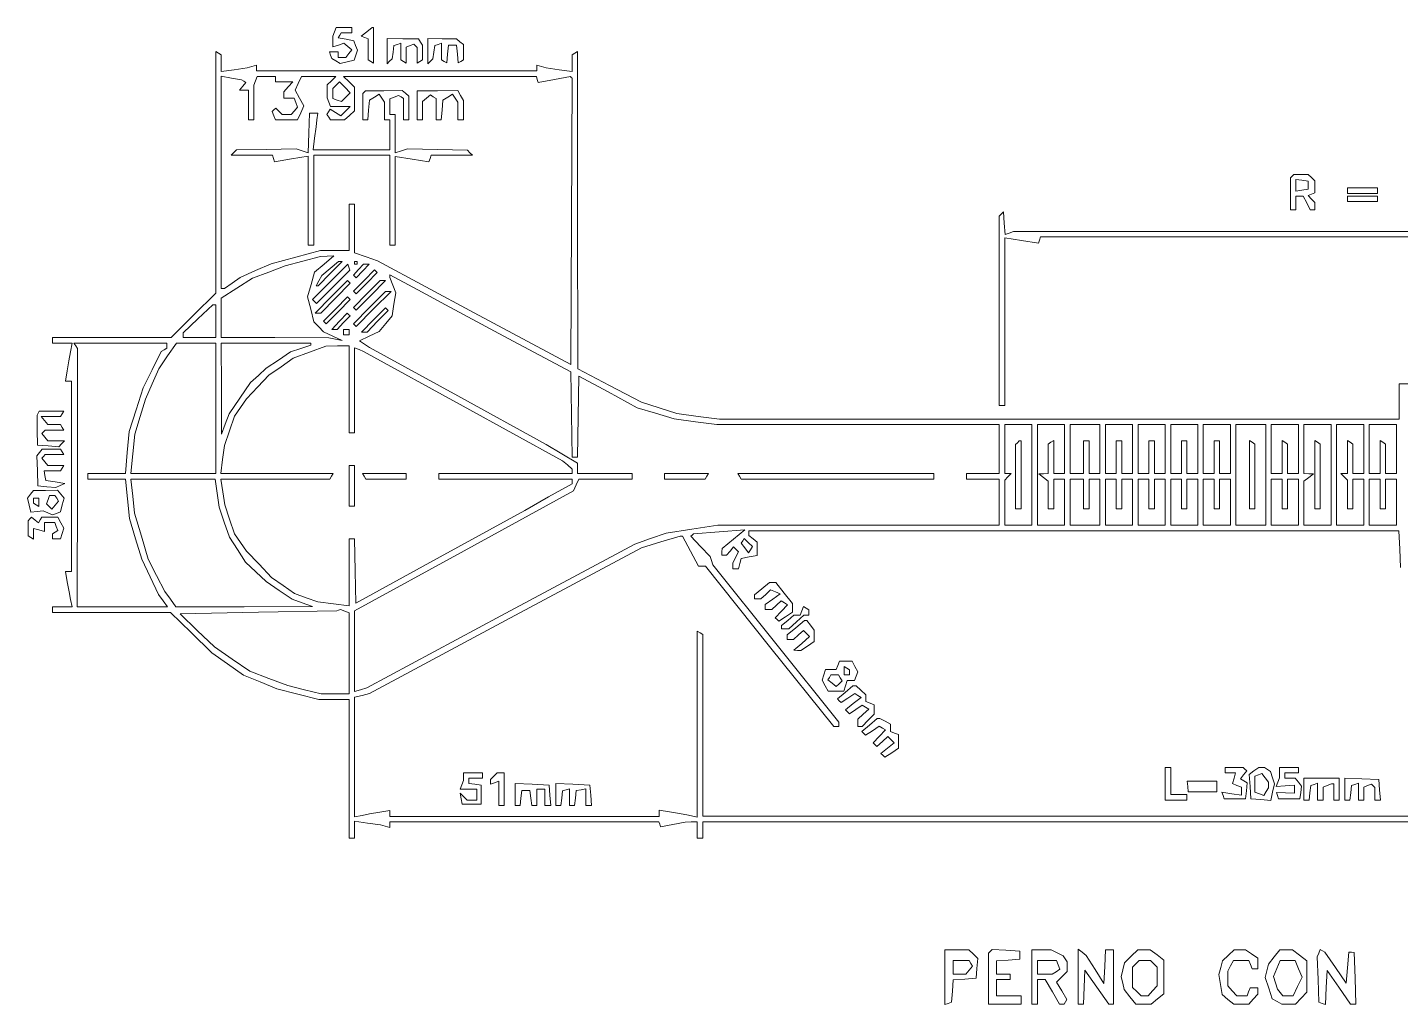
# Paper-space layout 'AN-15-DGE-071' of a CAD drawing. Header units: metres, sheet in millimetres. Extents: x 12 to 192, y 4 to 291.
# Drawn here: x 72.5 to 136.7, y 125.5 to 171.2 of the extents above; entities that cross this region are included whole.
import ezdxf

# ---------------------------------------------------------------- set-up
doc = ezdxf.new("R2010")
doc.units = ezdxf.units.M
doc.layers.add('DGE_CONTORNOS', color=7, linetype='Continuous', lineweight=0)
doc.layers.add('DGE_DATOS', color=7, linetype='Continuous', lineweight=0)

# ---------------------------------------------------------------- blocks, each defined once
blk = doc.blocks.new('LP_REF_DGE_MT_071')
at = {"layer": 'DGE_CONTORNOS'}
for points in [[(86.861, 171.021), (86.784, 170.82), (86.784, 170.567), (86.784, 170.314), (87.045, 170.397), (87.305, 170.48), (87.492, 170.325), (87.678, 170.171), (87.534, 169.997), (87.389, 169.823), (87.214, 169.823), (87.039, 169.823), (87.039, 169.95), (87.039, 170.077), (86.837, 170.077), (86.636, 170.077), (86.686, 169.927), (86.736, 169.777), (86.931, 169.654), (87.126, 169.53), (87.456, 169.613), (87.785, 169.696), (87.86, 169.932), (87.935, 170.168), (87.853, 170.384), (87.77, 170.599), (87.406, 170.672), (87.043, 170.744), (87.112, 170.856), (87.181, 170.968), (87.428, 170.968), (87.675, 170.968), (87.675, 171.095), (87.675, 171.222), (87.307, 171.222), (86.939, 171.222)], [(88.375, 171.013), (88.12, 170.811), (88.279, 170.752), (88.439, 170.692), (88.439, 170.201), (88.439, 169.71), (88.566, 169.632), (88.693, 169.553), (88.693, 170.388), (88.693, 171.222), (88.661, 171.218), (88.629, 171.214)], [(89.329, 170.11), (89.329, 169.517), (89.446, 169.638), (89.562, 169.759), (89.605, 170.067), (89.648, 170.375), (89.807, 170.428), (89.966, 170.48), (89.966, 170.095), (89.966, 169.71), (90.093, 169.632), (90.22, 169.553), (90.22, 169.929), (90.22, 170.304), (90.399, 170.373), (90.577, 170.441), (90.653, 170.365), (90.729, 170.289), (90.729, 169.921), (90.729, 169.553), (90.857, 169.632), (90.984, 169.71), (90.982, 170.053), (90.98, 170.395), (90.887, 170.541), (90.793, 170.687), (90.061, 170.695), (89.329, 170.704)], [(91.239, 170.113), (91.239, 169.517), (91.355, 169.638), (91.472, 169.759), (91.514, 170.067), (91.557, 170.375), (91.716, 170.428), (91.875, 170.48), (91.875, 170.095), (91.875, 169.71), (91.994, 169.637), (92.113, 169.563), (92.153, 169.979), (92.193, 170.395), (92.384, 170.395), (92.575, 170.395), (92.615, 169.979), (92.655, 169.563), (92.774, 169.637), (92.893, 169.71), (92.893, 170.069), (92.893, 170.428), (92.734, 170.556), (92.575, 170.684), (91.907, 170.696), (91.239, 170.709)], [(82.622, 168.713), (82.724, 168.654), (82.575, 168.475), (82.426, 168.295), (82.632, 168.295), (82.839, 168.295), (82.839, 167.595), (82.839, 166.895), (82.966, 166.895), (83.093, 166.895), (83.093, 167.712), (83.093, 168.529), (83.17, 168.73), (83.248, 168.932), (83.68, 168.932), (84.111, 168.932), (84.111, 168.804), (84.111, 168.677), (84.513, 168.677), (84.914, 168.677), (84.704, 168.444), (84.493, 168.212), (84.493, 168.063), (84.493, 167.913), (84.734, 167.913), (84.975, 167.913), (85.054, 167.706), (85.134, 167.499), (84.989, 167.325), (84.844, 167.15), (84.63, 167.15), (84.417, 167.15), (84.266, 167.3), (84.116, 167.451), (84.034, 167.37), (83.953, 167.288), (84.028, 167.092), (84.103, 166.895), (84.619, 166.895), (85.135, 166.895), (85.286, 167.227), (85.437, 167.558), (85.229, 167.921), (85.021, 168.284), (85.171, 168.607), (85.32, 168.93), (86.125, 168.931), (86.93, 168.932), (86.73, 168.732), (86.53, 168.532), (86.53, 168.233), (86.53, 167.934), (86.607, 167.733), (86.684, 167.532), (87.143, 167.532), (87.602, 167.532), (87.382, 167.311), (87.162, 167.091), (86.915, 167.245), (86.669, 167.399), (86.592, 167.275), (86.514, 167.15), (86.593, 167.023), (86.672, 166.895), (87.004, 166.895), (87.337, 166.895), (87.569, 167.106), (87.802, 167.317), (87.802, 167.87), (87.802, 168.423), (87.548, 168.677), (87.293, 168.932), (91.801, 168.932), (96.308, 168.932), (96.354, 168.793), (96.401, 168.654), (97.15, 168.792), (97.9, 168.931), (97.943, 168.888), (97.986, 168.845), (97.953, 162.146), (97.92, 155.447), (93.402, 157.877), (88.884, 160.306), (88.343, 160.495), (87.802, 160.683), (87.802, 161.816), (87.802, 162.95), (87.675, 162.95), (87.548, 162.95), (87.548, 161.868), (87.548, 160.786), (86.88, 160.786), (86.211, 160.786), (85.057, 160.477), (83.903, 160.167), (83.174, 159.845), (82.445, 159.522), (82.081, 159.263), (81.718, 159.005), (81.642, 159.005), (81.566, 159.005), (81.566, 163.974), (81.566, 168.943), (82.043, 168.857), (82.52, 168.771)], [(87.394, 167.96), (87.186, 167.751), (86.985, 167.828), (86.784, 167.905), (86.784, 168.139), (86.784, 168.372), (86.938, 168.526), (87.092, 168.68), (87.348, 168.424), (87.603, 168.169)], [(88.246, 168.188), (88.184, 168.126), (88.184, 167.51), (88.184, 166.895), (88.304, 166.895), (88.423, 166.895), (88.463, 167.36), (88.502, 167.824), (88.729, 167.964), (88.955, 168.104), (89.077, 167.913), (89.198, 167.723), (89.2, 167.309), (89.202, 166.895), (89.329, 166.895), (89.457, 166.895), (89.457, 166.195), (89.457, 165.495), (87.662, 165.495), (85.868, 165.495), (85.936, 166.036), (86.005, 166.577), (86.045, 166.895), (86.084, 167.213), (85.893, 167.213), (85.702, 167.213), (85.665, 166.284), (85.627, 165.355), (85.347, 165.45), (85.066, 165.545), (83.67, 165.518), (82.274, 165.491), (82.149, 165.366), (82.024, 165.241), (82.993, 165.241), (83.963, 165.241), (84.012, 165.092), (84.062, 164.943), (84.85, 165.07), (85.639, 165.197), (85.639, 163.119), (85.639, 161.041), (85.766, 161.041), (85.893, 161.041), (85.893, 163.141), (85.893, 165.241), (87.675, 165.241), (89.457, 165.241), (89.457, 163.141), (89.457, 161.041), (89.584, 161.041), (89.711, 161.041), (89.711, 163.116), (89.711, 165.19), (90.497, 165.06), (91.284, 164.93), (91.335, 165.086), (91.387, 165.241), (92.356, 165.241), (93.326, 165.241), (93.203, 165.363), (93.081, 165.486), (91.683, 165.519), (90.284, 165.552), (89.998, 165.451), (89.711, 165.351), (89.711, 166.25), (89.711, 167.15), (89.584, 167.15), (89.457, 167.15), (89.457, 167.518), (89.457, 167.886), (89.659, 167.964), (89.862, 168.042), (89.977, 167.97), (90.093, 167.898), (90.093, 167.397), (90.093, 166.895), (90.22, 166.895), (90.348, 166.895), (90.348, 167.452), (90.348, 168.01), (90.189, 168.141), (90.029, 168.273), (89.169, 168.261), (88.308, 168.25)], [(90.729, 167.575), (90.729, 166.895), (90.857, 166.895), (90.984, 166.895), (90.984, 167.325), (90.984, 167.755), (91.169, 167.909), (91.355, 168.063), (91.488, 167.981), (91.62, 167.898), (91.62, 167.397), (91.62, 166.895), (91.74, 166.895), (91.86, 166.895), (91.899, 167.36), (91.939, 167.824), (92.165, 167.964), (92.391, 168.104), (92.513, 167.913), (92.635, 167.723), (92.637, 167.309), (92.639, 166.895), (92.766, 166.895), (92.893, 166.895), (92.893, 167.349), (92.893, 167.803), (92.767, 168.038), (92.641, 168.273), (91.685, 168.264), (90.729, 168.255)], [(131.668, 164.265), (131.584, 164.18), (131.584, 163.438), (131.584, 162.695), (131.711, 162.695), (131.838, 162.695), (131.838, 163.014), (131.838, 163.332), (132.007, 163.332), (132.177, 163.332), (132.347, 163.014), (132.517, 162.695), (132.623, 162.695), (132.729, 162.695), (132.729, 162.861), (132.729, 163.026), (132.57, 163.195), (132.411, 163.364), (132.57, 163.422), (132.729, 163.48), (132.729, 163.762), (132.729, 164.044), (132.576, 164.197), (132.423, 164.35), (132.088, 164.35), (131.753, 164.35)], [(132.411, 163.841), (132.411, 163.65), (132.124, 163.609), (131.838, 163.569), (131.838, 163.841), (131.838, 164.113), (132.124, 164.072), (132.411, 164.032)], [(134.256, 163.586), (134.256, 163.459), (134.956, 163.459), (135.656, 163.459), (135.656, 163.586), (135.656, 163.714), (134.956, 163.714), (134.256, 163.714)], [(134.256, 163.204), (134.256, 163.077), (134.956, 163.077), (135.656, 163.077), (135.656, 163.204), (135.656, 163.332), (134.956, 163.332), (134.256, 163.332)], [(86.386, 160.156), (85.929, 159.78), (85.768, 159.204), (85.607, 158.628), (85.754, 158.043), (85.902, 157.457), (86.125, 157.218), (86.348, 156.979), (86.789, 156.776), (87.23, 156.573), (86.911, 156.641), (86.593, 156.71), (84.08, 156.712), (81.566, 156.714), (81.567, 157.636), (81.568, 158.559), (82.299, 159.028), (83.03, 159.497), (83.793, 159.781), (84.557, 160.066), (85.384, 160.287), (86.211, 160.509), (86.527, 160.52), (86.842, 160.532)], [(86.804, 159.091), (86.03, 158.316), (85.937, 158.409), (85.844, 158.502), (86.663, 159.329), (87.482, 160.156), (87.531, 160.011), (87.579, 159.866)], [(86.657, 159.705), (86.095, 159.132), (86.053, 159.132), (86.011, 159.132), (86.14, 159.373), (86.269, 159.613), (86.664, 159.945), (87.058, 160.277), (87.138, 160.277), (87.219, 160.277)], [(88.185, 159.832), (87.886, 159.515), (87.824, 159.577), (87.761, 159.639), (87.992, 159.895), (88.223, 160.15), (88.353, 160.15), (88.483, 160.15)], [(87.929, 160.214), (87.929, 160.15), (87.866, 160.15), (87.802, 160.15), (87.802, 160.214), (87.802, 160.277), (87.866, 160.277), (87.929, 160.277)], [(86.908, 158.556), (86.22, 157.859), (86.092, 157.859), (85.965, 157.859), (86.717, 158.619), (87.469, 159.38), (87.533, 159.316), (87.596, 159.253)], [(88.569, 158.69), (87.881, 157.993), (87.817, 158.056), (87.754, 158.12), (88.378, 158.753), (89.002, 159.386), (89.129, 159.386), (89.257, 159.386)], [(88.375, 159.259), (87.882, 158.755), (87.819, 158.818), (87.755, 158.882), (88.248, 159.386), (88.74, 159.891), (88.804, 159.827), (88.867, 159.764)], [(94.993, 156.678), (97.92, 155.105), (97.955, 153.109), (97.99, 151.114), (98.111, 151.114), (98.232, 151.114), (98.267, 153.012), (98.302, 154.911), (99.663, 154.172), (101.024, 153.434), (101.89, 153.173), (102.757, 152.913), (103.752, 152.777), (104.748, 152.641), (111.357, 152.641), (117.965, 152.641), (117.965, 151.496), (117.965, 150.35), (117.202, 150.35), (116.438, 150.35), (116.438, 150.223), (116.438, 150.096), (117.202, 150.096), (117.965, 150.096), (117.965, 149.014), (117.965, 147.932), (111.379, 147.931), (104.793, 147.931), (103.584, 147.747), (102.375, 147.562), (101.643, 147.309), (100.912, 147.055), (94.644, 143.693), (88.375, 140.33), (88.089, 140.241), (87.802, 140.152), (87.804, 142.037), (87.806, 143.923), (92.927, 146.731), (98.048, 149.54), (98.173, 149.818), (98.299, 150.096), (99.541, 150.096), (100.784, 150.096), (100.784, 150.223), (100.784, 150.35), (99.511, 150.35), (98.238, 150.35), (98.238, 150.596), (98.238, 150.841), (97.507, 151.28), (96.775, 151.719), (92.639, 153.983), (88.502, 156.247), (88.268, 156.405), (88.033, 156.563), (88.492, 156.781), (88.951, 156.999), (89.26, 157.366), (89.569, 157.733), (89.649, 158.273), (89.73, 158.814), (89.593, 159.172), (89.457, 159.53), (89.457, 159.588), (89.457, 159.646), (90.761, 158.948), (92.066, 158.25)], [(88.697, 158.054), (87.88, 157.23), (87.817, 157.293), (87.753, 157.357), (88.506, 158.117), (89.258, 158.877), (89.385, 158.877), (89.513, 158.877)], [(81.311, 157.477), (81.311, 156.714), (80.548, 156.714), (79.784, 156.714), (79.784, 156.823), (79.784, 156.931), (80.477, 157.586), (81.169, 158.241), (81.24, 158.241), (81.311, 158.241)], [(87.039, 157.923), (86.482, 157.355), (86.418, 157.419), (86.354, 157.483), (86.911, 158.05), (87.468, 158.617), (87.532, 158.554), (87.595, 158.49)], [(88.882, 157.475), (88.387, 156.968), (88.259, 156.968), (88.131, 156.968), (88.691, 157.538), (89.25, 158.108), (89.313, 158.045), (89.377, 157.982)], [(87.293, 157.413), (86.994, 157.096), (86.865, 157.096), (86.736, 157.096), (87.101, 157.476), (87.465, 157.857), (87.528, 157.794), (87.591, 157.731)], [(87.548, 156.968), (87.548, 156.841), (87.42, 156.841), (87.293, 156.841), (87.293, 156.968), (87.293, 157.096), (87.42, 157.096), (87.548, 157.096)], [(79.021, 156.339), (79.021, 156.22), (78.89, 156.139), (78.76, 156.058), (78.335, 155.209), (77.911, 154.359), (77.582, 153.341), (77.253, 152.323), (77.167, 151.337), (77.082, 150.35), (76.206, 150.35), (75.33, 150.35), (75.33, 150.223), (75.33, 150.096), (76.208, 150.096), (77.086, 150.096), (77.178, 149.174), (77.271, 148.252), (77.561, 147.296), (77.852, 146.341), (78.246, 145.514), (78.639, 144.687), (78.845, 144.4), (79.052, 144.114), (76.943, 144.114), (74.834, 144.114), (74.837, 150.155), (74.841, 156.196), (74.759, 156.328), (74.678, 156.459), (76.849, 156.459), (79.021, 156.459)], [(81.311, 153.405), (81.311, 150.35), (79.326, 150.35), (77.34, 150.35), (77.432, 151.273), (77.523, 152.196), (77.776, 153.017), (78.029, 153.839), (78.338, 154.545), (78.648, 155.25), (79.057, 155.854), (79.466, 156.459), (80.389, 156.459), (81.311, 156.459)], [(87.548, 154.296), (87.548, 152.259), (87.675, 152.259), (87.802, 152.259), (87.802, 154.246), (87.802, 156.232), (88.014, 156.151), (88.226, 156.069), (92.882, 153.512), (97.538, 150.954), (97.761, 150.76), (97.984, 150.565), (97.984, 150.458), (97.984, 150.35), (94.866, 150.35), (91.748, 150.35), (91.748, 150.223), (91.748, 150.096), (94.866, 150.096), (97.984, 150.096), (97.984, 149.988), (97.984, 149.879), (96.874, 149.256), (95.764, 148.632), (91.815, 146.46), (87.866, 144.288), (87.83, 145.792), (87.794, 147.296), (87.671, 147.296), (87.548, 147.296), (87.548, 145.728), (87.548, 144.161), (86.816, 144.253), (86.084, 144.345), (85.542, 144.542), (84.999, 144.74), (84.46, 145.116), (83.92, 145.492), (83.336, 146.107), (82.751, 146.723), (82.471, 147.132), (82.192, 147.54), (81.961, 148.214), (81.73, 148.887), (81.64, 149.491), (81.55, 150.096), (84.096, 150.096), (86.642, 150.096), (86.72, 150.223), (86.799, 150.35), (84.171, 150.35), (81.542, 150.35), (81.633, 151.011), (81.724, 151.672), (81.958, 152.353), (82.192, 153.033), (82.471, 153.441), (82.751, 153.85), (83.272, 154.403), (83.793, 154.955), (84.364, 155.352), (84.936, 155.75), (85.701, 156.034), (86.466, 156.319), (87.007, 156.325), (87.548, 156.332)], [(85.766, 156.405), (85.766, 156.352), (85.289, 156.196), (84.811, 156.041), (84.239, 155.658), (83.666, 155.276), (83.303, 154.945), (82.939, 154.614), (82.435, 153.876), (81.93, 153.139), (81.757, 152.667), (81.584, 152.196), (81.575, 154.327), (81.566, 156.459), (83.666, 156.459), (85.766, 156.459)], [(73.001, 153.182), (72.948, 153.087), (72.962, 152.387), (72.975, 151.687), (73.469, 151.646), (73.963, 151.606), (74.099, 151.742), (74.235, 151.878), (73.843, 151.878), (73.452, 151.878), (73.31, 152.048), (73.168, 152.219), (73.252, 152.303), (73.336, 152.387), (73.767, 152.387), (74.199, 152.387), (74.121, 152.514), (74.042, 152.641), (73.747, 152.641), (73.452, 152.641), (73.293, 152.832), (73.135, 153.023), (73.588, 153.023), (74.042, 153.023), (74.121, 153.15), (74.199, 153.277), (73.627, 153.277), (73.054, 153.277)], [(119.493, 150.287), (119.493, 147.932), (118.856, 147.932), (118.22, 147.932), (118.22, 148.988), (118.22, 150.045), (118.373, 150.198), (118.525, 150.35), (118.373, 150.35), (118.22, 150.35), (118.22, 151.496), (118.22, 152.641), (118.856, 152.641), (119.493, 152.641)], [(121.02, 151.496), (121.02, 150.35), (120.765, 150.35), (120.511, 150.35), (120.511, 151.121), (120.511, 151.893), (120.384, 151.814), (120.256, 151.735), (120.256, 151.043), (120.256, 150.35), (120.034, 150.346), (119.811, 150.342), (120.034, 150.173), (120.256, 150.004), (120.256, 149.35), (120.256, 148.696), (120.384, 148.696), (120.511, 148.696), (120.511, 149.396), (120.511, 150.096), (120.765, 150.096), (121.02, 150.096), (121.02, 149.014), (121.02, 147.932), (120.384, 147.932), (119.747, 147.932), (119.747, 150.287), (119.747, 152.641), (120.384, 152.641), (121.02, 152.641)], [(122.675, 151.496), (122.675, 150.35), (122.42, 150.35), (122.165, 150.35), (122.165, 151.114), (122.165, 151.878), (122.038, 151.878), (121.911, 151.878), (121.911, 151.114), (121.911, 150.35), (121.593, 150.35), (121.275, 150.35), (121.275, 151.496), (121.275, 152.641), (121.975, 152.641), (122.675, 152.641)], [(124.202, 151.496), (124.202, 150.35), (123.947, 150.35), (123.693, 150.35), (123.693, 151.114), (123.693, 151.878), (123.565, 151.878), (123.438, 151.878), (123.438, 151.114), (123.438, 150.35), (123.184, 150.35), (122.929, 150.35), (122.929, 151.496), (122.929, 152.641), (123.565, 152.641), (124.202, 152.641)], [(125.729, 151.496), (125.729, 150.35), (125.474, 150.35), (125.22, 150.35), (125.22, 151.114), (125.22, 151.878), (125.093, 151.878), (124.965, 151.878), (124.965, 151.114), (124.965, 150.35), (124.711, 150.35), (124.456, 150.35), (124.456, 151.496), (124.456, 152.641), (125.093, 152.641), (125.729, 152.641)], [(127.256, 151.496), (127.256, 150.35), (127.002, 150.35), (126.747, 150.35), (126.747, 151.114), (126.747, 151.878), (126.62, 151.878), (126.493, 151.878), (126.493, 151.114), (126.493, 150.35), (126.238, 150.35), (125.984, 150.35), (125.984, 151.496), (125.984, 152.641), (126.62, 152.641), (127.256, 152.641)], [(128.784, 151.496), (128.784, 150.35), (128.529, 150.35), (128.274, 150.35), (128.274, 151.114), (128.274, 151.878), (128.147, 151.878), (128.02, 151.878), (128.02, 151.114), (128.02, 150.35), (127.765, 150.35), (127.511, 150.35), (127.511, 151.496), (127.511, 152.641), (128.147, 152.641), (128.784, 152.641)], [(130.438, 150.287), (130.438, 147.932), (129.738, 147.932), (129.038, 147.932), (129.038, 150.287), (129.038, 152.641), (129.738, 152.641), (130.438, 152.641)], [(131.965, 151.496), (131.965, 150.35), (131.711, 150.35), (131.456, 150.35), (131.456, 151.043), (131.456, 151.735), (131.329, 151.814), (131.202, 151.893), (131.202, 151.121), (131.202, 150.35), (130.947, 150.35), (130.693, 150.35), (130.693, 151.496), (130.693, 152.641), (131.329, 152.641), (131.965, 152.641)], [(133.493, 150.287), (133.493, 147.932), (132.856, 147.932), (132.22, 147.932), (132.22, 148.968), (132.22, 150.004), (132.443, 150.173), (132.665, 150.342), (132.443, 150.346), (132.22, 150.35), (132.22, 151.496), (132.22, 152.641), (132.856, 152.641), (133.493, 152.641)], [(135.02, 151.496), (135.02, 150.35), (134.765, 150.35), (134.511, 150.35), (134.511, 151.043), (134.511, 151.735), (134.383, 151.814), (134.256, 151.893), (134.256, 151.121), (134.256, 150.35), (134.103, 150.35), (133.951, 150.35), (134.103, 150.198), (134.256, 150.045), (134.256, 149.37), (134.256, 148.696), (134.383, 148.696), (134.511, 148.696), (134.511, 149.396), (134.511, 150.096), (134.765, 150.096), (135.02, 150.096), (135.02, 149.014), (135.02, 147.932), (134.383, 147.932), (133.747, 147.932), (133.747, 150.287), (133.747, 152.641), (134.383, 152.641), (135.02, 152.641)], [(136.547, 151.496), (136.547, 150.35), (136.293, 150.35), (136.038, 150.35), (136.038, 151.043), (136.038, 151.735), (135.911, 151.814), (135.783, 151.893), (135.783, 151.121), (135.783, 150.35), (135.529, 150.35), (135.274, 150.35), (135.274, 151.496), (135.274, 152.641), (135.911, 152.641), (136.547, 152.641)], [(118.814, 151.793), (118.729, 151.708), (118.729, 150.202), (118.729, 148.696), (118.856, 148.696), (118.984, 148.696), (118.984, 150.287), (118.984, 151.878), (118.941, 151.878), (118.899, 151.878)], [(129.674, 150.294), (129.674, 148.696), (129.802, 148.696), (129.929, 148.696), (129.929, 150.215), (129.929, 151.735), (129.802, 151.814), (129.674, 151.893)], [(132.729, 150.294), (132.729, 148.696), (132.856, 148.696), (132.983, 148.696), (132.983, 150.215), (132.983, 151.735), (132.856, 151.814), (132.729, 151.893)], [(73.072, 151.337), (72.947, 151.178), (72.969, 150.478), (72.99, 149.778), (73.408, 149.737), (73.827, 149.696), (74.037, 149.79), (74.248, 149.885), (73.804, 149.958), (73.36, 150.032), (73.317, 150.255), (73.275, 150.478), (73.658, 150.478), (74.042, 150.478), (74.121, 150.605), (74.199, 150.732), (73.825, 150.732), (73.452, 150.732), (73.31, 150.903), (73.168, 151.074), (73.252, 151.157), (73.336, 151.241), (73.767, 151.241), (74.199, 151.241), (74.121, 151.368), (74.042, 151.496), (73.62, 151.496), (73.197, 151.496)], [(87.548, 149.778), (87.548, 148.823), (87.675, 148.823), (87.802, 148.823), (87.802, 149.778), (87.802, 150.732), (87.675, 150.732), (87.548, 150.732)], [(88.248, 150.223), (88.326, 150.096), (89.273, 150.096), (90.22, 150.096), (90.22, 150.223), (90.22, 150.35), (89.195, 150.35), (88.169, 150.35)], [(102.311, 150.223), (102.311, 150.096), (103.258, 150.096), (104.205, 150.096), (104.284, 150.223), (104.362, 150.35), (103.337, 150.35), (102.311, 150.35)], [(105.811, 150.223), (105.89, 150.096), (110.4, 150.096), (114.911, 150.096), (114.911, 150.223), (114.911, 150.35), (110.322, 150.35), (105.732, 150.35)], [(81.378, 149.435), (81.469, 148.774), (81.709, 148.077), (81.949, 147.38), (82.323, 146.797), (82.698, 146.214), (83.182, 145.755), (83.666, 145.296), (84.272, 144.889), (84.878, 144.481), (85.354, 144.307), (85.83, 144.132), (82.64, 144.123), (79.45, 144.114), (79.186, 144.472), (78.921, 144.83), (78.539, 145.588), (78.156, 146.346), (77.834, 147.425), (77.512, 148.505), (77.426, 149.3), (77.341, 150.096), (79.314, 150.096), (81.288, 150.096)], [(121.911, 149.396), (121.911, 148.696), (122.038, 148.696), (122.165, 148.696), (122.165, 149.396), (122.165, 150.096), (122.42, 150.096), (122.675, 150.096), (122.675, 149.014), (122.675, 147.932), (121.975, 147.932), (121.275, 147.932), (121.275, 149.014), (121.275, 150.096), (121.593, 150.096), (121.911, 150.096)], [(123.438, 149.396), (123.438, 148.696), (123.565, 148.696), (123.693, 148.696), (123.693, 149.396), (123.693, 150.096), (123.947, 150.096), (124.202, 150.096), (124.202, 149.014), (124.202, 147.932), (123.565, 147.932), (122.929, 147.932), (122.929, 149.014), (122.929, 150.096), (123.184, 150.096), (123.438, 150.096)], [(124.965, 149.396), (124.965, 148.696), (125.093, 148.696), (125.22, 148.696), (125.22, 149.396), (125.22, 150.096), (125.474, 150.096), (125.729, 150.096), (125.729, 149.014), (125.729, 147.932), (125.093, 147.932), (124.456, 147.932), (124.456, 149.014), (124.456, 150.096), (124.711, 150.096), (124.965, 150.096)], [(126.493, 149.396), (126.493, 148.696), (126.62, 148.696), (126.747, 148.696), (126.747, 149.396), (126.747, 150.096), (127.002, 150.096), (127.256, 150.096), (127.256, 149.014), (127.256, 147.932), (126.62, 147.932), (125.984, 147.932), (125.984, 149.014), (125.984, 150.096), (126.238, 150.096), (126.493, 150.096)], [(128.02, 149.396), (128.02, 148.696), (128.147, 148.696), (128.274, 148.696), (128.274, 149.396), (128.274, 150.096), (128.529, 150.096), (128.784, 150.096), (128.784, 149.014), (128.784, 147.932), (128.147, 147.932), (127.511, 147.932), (127.511, 149.014), (127.511, 150.096), (127.765, 150.096), (128.02, 150.096)], [(131.202, 149.396), (131.202, 148.696), (131.329, 148.696), (131.456, 148.696), (131.456, 149.396), (131.456, 150.096), (131.711, 150.096), (131.965, 150.096), (131.965, 149.014), (131.965, 147.932), (131.329, 147.932), (130.693, 147.932), (130.693, 149.014), (130.693, 150.096), (130.947, 150.096), (131.202, 150.096)], [(135.783, 149.396), (135.783, 148.696), (135.911, 148.696), (136.038, 148.696), (136.038, 149.396), (136.038, 150.096), (136.293, 150.096), (136.547, 150.096), (136.547, 149.014), (136.547, 147.932), (135.911, 147.932), (135.274, 147.932), (135.274, 149.014), (135.274, 150.096), (135.529, 150.096), (135.783, 150.096)], [(72.645, 149.381), (72.501, 149.208), (72.584, 148.88), (72.666, 148.551), (72.948, 148.579), (73.23, 148.606), (73.452, 148.51), (73.675, 148.414), (73.862, 148.486), (74.049, 148.558), (74.131, 148.883), (74.213, 149.208), (74.06, 149.393), (73.907, 149.577), (73.348, 149.566), (72.789, 149.554)], [(73.039, 149.006), (73.039, 148.808), (72.911, 148.887), (72.784, 148.965), (72.784, 149.085), (72.784, 149.205), (72.911, 149.205), (73.039, 149.205)], [(73.869, 149.199), (73.952, 149.066), (73.793, 148.876), (73.635, 148.685), (73.511, 148.809), (73.387, 148.933), (73.463, 149.133), (73.54, 149.332), (73.664, 149.332), (73.787, 149.332)], [(72.613, 148.228), (72.53, 148.144), (72.53, 147.791), (72.53, 147.438), (72.657, 147.359), (72.784, 147.281), (72.784, 147.531), (72.784, 147.781), (73.039, 147.714), (73.293, 147.648), (73.293, 147.854), (73.293, 148.059), (73.534, 148.059), (73.775, 148.059), (73.847, 147.873), (73.919, 147.686), (73.797, 147.611), (73.675, 147.535), (73.675, 147.416), (73.675, 147.296), (73.857, 147.296), (74.04, 147.296), (74.119, 147.546), (74.198, 147.795), (74.06, 148.055), (73.921, 148.314), (73.551, 148.314), (73.181, 148.314), (73.099, 148.181), (73.016, 148.047), (72.857, 148.179), (72.697, 148.312)], [(106.323, 146.791), (106.232, 146.644), (106.065, 146.873), (105.897, 147.102), (105.965, 147.211), (106.032, 147.32), (106.223, 147.129), (106.414, 146.938)], [(106.861, 144.964), (106.511, 144.677), (106.511, 144.587), (106.511, 144.496), (106.66, 144.496), (106.809, 144.496), (107.037, 144.702), (107.265, 144.909), (107.493, 144.82), (107.72, 144.732), (107.37, 144.476), (107.02, 144.22), (107.02, 144.103), (107.02, 143.987), (107.169, 143.987), (107.318, 143.987), (107.543, 144.19), (107.768, 144.394), (107.913, 144.304), (108.057, 144.214), (107.772, 143.91), (107.486, 143.606), (107.567, 143.525), (107.649, 143.443), (107.971, 143.654), (108.293, 143.865), (108.293, 144.067), (108.293, 144.268), (107.9, 144.764), (107.508, 145.259), (107.359, 145.255), (107.211, 145.25)], [(87.346, 143.91), (87.548, 143.832), (87.548, 141.937), (87.548, 140.041), (86.898, 140.041), (86.248, 140.041), (85.466, 140.239), (84.684, 140.437), (83.793, 140.772), (82.902, 141.107), (82.075, 141.674), (81.248, 142.241), (80.448, 143.018), (79.649, 143.796), (83.312, 143.862), (86.975, 143.929), (87.06, 143.958), (87.145, 143.987)], [(108.724, 143.931), (108.647, 143.732), (108.502, 143.728), (108.357, 143.724), (108.07, 143.485), (107.784, 143.246), (107.784, 143.171), (107.784, 143.096), (107.956, 143.096), (108.128, 143.096), (108.472, 143.414), (108.815, 143.732), (108.936, 143.732), (109.057, 143.732), (109.057, 143.852), (109.057, 143.972), (108.928, 144.051), (108.8, 144.13)], [(108.445, 143.141), (108.038, 142.804), (108.038, 142.696), (108.038, 142.587), (108.187, 142.587), (108.336, 142.587), (108.572, 142.8), (108.808, 143.014), (108.949, 142.872), (109.09, 142.731), (108.723, 142.408), (108.357, 142.086), (108.52, 142.082), (108.684, 142.078), (108.997, 142.283), (109.311, 142.489), (109.307, 142.761), (109.303, 143.032), (109.134, 143.255), (108.965, 143.478), (108.908, 143.478), (108.851, 143.478)], [(110.41, 141.378), (110.337, 141.187), (110.087, 141.187), (109.837, 141.187), (109.758, 140.937), (109.679, 140.687), (109.818, 140.428), (109.956, 140.169), (110.325, 140.169), (110.694, 140.169), (110.775, 140.423), (110.855, 140.678), (111.024, 140.678), (111.193, 140.678), (111.27, 140.878), (111.346, 141.078), (111.215, 141.323), (111.084, 141.569), (110.784, 141.569), (110.484, 141.569)], [(110.966, 141.052), (110.966, 140.932), (110.838, 140.932), (110.711, 140.932), (110.711, 141.131), (110.711, 141.329), (110.838, 141.25), (110.966, 141.172)], [(110.527, 140.794), (110.612, 140.656), (110.476, 140.519), (110.34, 140.383), (110.145, 140.545), (109.95, 140.707), (110.02, 140.819), (110.09, 140.932), (110.266, 140.932), (110.441, 140.932)], [(110.75, 140.116), (110.393, 139.809), (110.477, 139.724), (110.562, 139.639), (110.885, 139.851), (111.209, 140.063), (111.356, 139.973), (111.502, 139.882), (111.138, 139.591), (110.775, 139.301), (110.866, 139.208), (110.958, 139.116), (111.258, 139.313), (111.559, 139.51), (111.711, 139.416), (111.862, 139.323), (111.605, 139.09), (111.347, 138.857), (111.347, 138.685), (111.347, 138.514), (111.452, 138.514), (111.558, 138.514), (111.834, 138.809), (112.111, 139.103), (112.111, 139.322), (112.111, 139.54), (111.92, 139.614), (111.729, 139.687), (111.729, 139.844), (111.729, 140.002), (111.496, 140.213), (111.264, 140.423), (111.185, 140.423), (111.107, 140.423)], [(111.895, 138.589), (111.538, 138.281), (111.623, 138.197), (111.707, 138.112), (112.031, 138.324), (112.354, 138.536), (112.497, 138.448), (112.639, 138.36), (112.353, 138.056), (112.068, 137.752), (112.152, 137.667), (112.237, 137.582), (112.495, 137.816), (112.753, 138.05), (112.898, 137.905), (113.043, 137.761), (112.736, 137.512), (112.429, 137.263), (112.521, 137.172), (112.612, 137.08), (112.934, 137.291), (113.256, 137.502), (113.256, 137.821), (113.256, 138.14), (113.066, 138.214), (112.875, 138.287), (112.875, 138.46), (112.875, 138.633), (112.628, 138.764), (112.382, 138.896), (112.317, 138.896), (112.252, 138.896)], [(92.893, 136.17), (92.893, 135.99), (92.816, 135.788), (92.739, 135.587), (93.134, 135.587), (93.529, 135.587), (93.529, 135.332), (93.529, 135.078), (93.3, 135.078), (93.071, 135.078), (92.906, 135.237), (92.741, 135.396), (92.787, 135.142), (92.833, 134.887), (93.277, 134.887), (93.72, 134.887), (93.72, 135.332), (93.72, 135.778), (93.434, 135.819), (93.148, 135.859), (93.148, 135.978), (93.148, 136.096), (93.466, 136.096), (93.784, 136.096), (93.784, 136.223), (93.784, 136.351), (93.339, 136.351), (92.893, 136.351)], [(94.319, 136.198), (94.166, 136.045), (94.166, 135.93), (94.166, 135.814), (94.357, 135.888), (94.548, 135.961), (94.548, 135.392), (94.548, 134.823), (94.675, 134.823), (94.802, 134.823), (94.802, 135.587), (94.802, 136.351), (94.637, 136.351), (94.471, 136.351)], [(125.729, 135.842), (125.729, 135.078), (126.238, 135.078), (126.747, 135.078), (126.747, 135.205), (126.747, 135.332), (126.365, 135.332), (125.984, 135.332), (125.984, 135.969), (125.984, 136.605), (125.856, 136.605), (125.729, 136.605)], [(128.529, 136.478), (128.529, 136.351), (128.772, 136.351), (129.014, 136.351), (128.948, 136.098), (128.882, 135.845), (129.087, 135.766), (129.293, 135.687), (129.293, 135.493), (129.293, 135.299), (128.839, 135.373), (128.385, 135.446), (128.436, 135.294), (128.487, 135.142), (128.985, 135.142), (129.484, 135.142), (129.526, 135.51), (129.568, 135.878), (129.406, 135.977), (129.245, 136.077), (129.395, 136.257), (129.545, 136.438), (129.461, 136.521), (129.377, 136.605), (128.953, 136.605), (128.529, 136.605)], [(129.881, 136.441), (129.657, 136.278), (129.698, 135.71), (129.738, 135.142), (130.204, 135.103), (130.669, 135.064), (130.754, 135.45), (130.839, 135.836), (130.749, 136.125), (130.658, 136.414), (130.516, 136.508), (130.374, 136.601), (130.24, 136.603), (130.105, 136.605)], [(130.563, 135.785), (130.561, 135.651), (130.449, 135.473), (130.336, 135.295), (130.133, 135.374), (129.929, 135.452), (129.929, 135.827), (129.929, 136.202), (130.088, 136.262), (130.247, 136.321), (130.406, 136.121), (130.565, 135.92)], [(131.074, 136.361), (131.074, 136.117), (130.996, 135.913), (130.918, 135.709), (131.346, 135.744), (131.774, 135.778), (131.774, 135.587), (131.774, 135.396), (131.354, 135.416), (130.934, 135.435), (130.983, 135.288), (131.032, 135.142), (131.53, 135.142), (132.029, 135.142), (132.071, 135.435), (132.112, 135.728), (131.96, 135.912), (131.807, 136.096), (131.568, 136.096), (131.329, 136.096), (131.329, 136.223), (131.329, 136.351), (131.647, 136.351), (131.965, 136.351), (131.965, 136.478), (131.965, 136.605), (131.52, 136.605), (131.074, 136.605)], [(95.311, 135.339), (95.311, 134.823), (95.43, 134.823), (95.549, 134.823), (95.589, 135.173), (95.629, 135.523), (95.82, 135.523), (96.011, 135.523), (96.051, 135.173), (96.092, 134.823), (96.211, 134.823), (96.329, 134.823), (96.329, 135.205), (96.329, 135.587), (96.52, 135.587), (96.711, 135.587), (96.711, 135.205), (96.711, 134.823), (96.846, 134.823), (96.981, 134.823), (96.942, 135.301), (96.902, 135.778), (96.107, 135.816), (95.311, 135.854)], [(97.22, 135.339), (97.22, 134.823), (97.339, 134.823), (97.458, 134.823), (97.498, 135.164), (97.538, 135.504), (97.698, 135.556), (97.857, 135.608), (97.857, 135.216), (97.857, 134.823), (97.975, 134.823), (98.094, 134.823), (98.135, 135.172), (98.175, 135.521), (98.398, 135.563), (98.62, 135.606), (98.62, 135.215), (98.62, 134.823), (98.755, 134.823), (98.89, 134.823), (98.851, 135.301), (98.811, 135.778), (98.016, 135.816), (97.22, 135.854)], [(126.782, 135.714), (126.801, 135.46), (127.474, 135.46), (128.147, 135.46), (128.147, 135.714), (128.147, 135.969), (127.455, 135.969), (126.763, 135.969)], [(132.22, 135.587), (132.22, 135.078), (132.339, 135.078), (132.457, 135.078), (132.498, 135.418), (132.538, 135.758), (132.697, 135.811), (132.856, 135.863), (132.856, 135.47), (132.856, 135.078), (132.983, 135.078), (133.111, 135.078), (133.111, 135.382), (133.111, 135.687), (133.312, 135.764), (133.513, 135.842), (133.567, 135.842), (133.62, 135.842), (133.62, 135.46), (133.62, 135.078), (133.747, 135.078), (133.874, 135.078), (133.874, 135.587), (133.874, 136.096), (133.047, 136.096), (132.22, 136.096)], [(134.129, 135.593), (134.129, 135.078), (134.248, 135.078), (134.367, 135.078), (134.407, 135.418), (134.447, 135.758), (134.606, 135.811), (134.765, 135.863), (134.765, 135.47), (134.765, 135.078), (134.893, 135.078), (135.02, 135.078), (135.02, 135.382), (135.02, 135.687), (135.198, 135.756), (135.377, 135.824), (135.453, 135.748), (135.529, 135.672), (135.529, 135.375), (135.529, 135.078), (135.664, 135.078), (135.799, 135.078), (135.759, 135.555), (135.72, 136.032), (134.924, 136.07), (134.129, 136.108)], [(115.42, 126.795), (115.42, 125.511), (115.579, 125.564), (115.738, 125.616), (115.777, 126.14), (115.816, 126.664), (116.35, 126.703), (116.884, 126.742), (116.922, 127.203), (116.961, 127.665), (116.754, 127.871), (116.547, 128.078), (115.984, 128.078), (115.42, 128.078)], [(117.547, 127.999), (117.456, 127.908), (117.456, 126.721), (117.456, 125.533), (118.22, 125.533), (118.984, 125.533), (118.984, 125.724), (118.984, 125.915), (118.411, 125.915), (117.838, 125.915), (117.838, 126.296), (117.838, 126.678), (118.156, 126.678), (118.475, 126.678), (118.475, 126.805), (118.475, 126.933), (118.156, 126.933), (117.838, 126.933), (117.838, 127.244), (117.838, 127.554), (118.379, 127.594), (118.92, 127.633), (118.92, 127.824), (118.92, 128.014), (118.279, 128.052), (117.638, 128.09)], [(119.493, 126.805), (119.493, 125.533), (119.62, 125.533), (119.747, 125.533), (119.747, 126.105), (119.747, 126.678), (119.933, 126.678), (120.118, 126.678), (120.454, 126.105), (120.79, 125.533), (120.897, 125.533), (121.005, 125.533), (121.07, 125.637), (121.134, 125.742), (120.887, 126.147), (120.641, 126.553), (120.894, 126.807), (121.147, 127.06), (121.145, 127.283), (121.143, 127.505), (121.05, 127.645), (120.956, 127.785), (120.678, 127.932), (120.4, 128.078), (119.947, 128.078), (119.493, 128.078)], [(121.656, 126.821), (121.656, 125.533), (121.778, 125.533), (121.899, 125.533), (121.937, 126.328), (121.975, 127.124), (122.534, 126.328), (123.093, 125.533), (123.202, 125.533), (123.311, 125.533), (123.311, 126.805), (123.311, 128.078), (123.126, 128.078), (122.941, 128.078), (122.903, 127.284), (122.865, 126.49), (122.445, 127.147), (122.024, 127.804), (121.84, 127.957), (121.656, 128.109)], [(124.138, 127.771), (123.83, 127.464), (123.748, 127.135), (123.665, 126.805), (123.74, 126.508), (123.814, 126.21), (124.081, 125.872), (124.348, 125.533), (124.706, 125.533), (125.064, 125.533), (125.363, 125.774), (125.661, 126.016), (125.661, 126.801), (125.661, 127.587), (125.345, 127.83), (125.029, 128.072), (124.737, 128.075), (124.445, 128.078)], [(128.682, 127.82), (128.405, 127.562), (128.324, 127.24), (128.243, 126.919), (128.319, 126.449), (128.394, 125.978), (128.666, 125.755), (128.939, 125.533), (129.287, 125.533), (129.635, 125.533), (129.846, 125.765), (130.056, 125.998), (130.056, 126.147), (130.056, 126.296), (129.879, 126.296), (129.702, 126.296), (129.628, 126.105), (129.555, 125.915), (129.316, 125.915), (129.078, 125.915), (128.867, 126.147), (128.656, 126.38), (128.656, 126.728), (128.656, 127.077), (128.788, 127.323), (128.92, 127.569), (129.283, 127.569), (129.647, 127.569), (129.72, 127.378), (129.794, 127.187), (129.925, 127.187), (130.056, 127.187), (130.056, 127.435), (130.056, 127.682), (129.773, 127.88), (129.491, 128.078), (129.225, 128.078), (128.959, 128.078)], [(130.826, 127.739), (130.56, 127.4), (130.482, 127.092), (130.405, 126.783), (130.572, 126.277), (130.738, 125.772), (130.962, 125.652), (131.185, 125.533), (131.507, 125.533), (131.828, 125.533), (132.088, 125.811), (132.347, 126.09), (132.347, 126.82), (132.347, 127.551), (132.012, 127.814), (131.676, 128.078), (131.385, 128.078), (131.093, 128.078)], [(132.913, 127.916), (132.845, 127.739), (132.883, 126.678), (132.92, 125.617), (133.073, 125.566), (133.225, 125.516), (133.264, 126.308), (133.302, 127.101), (133.851, 126.317), (134.4, 125.533), (134.523, 125.533), (134.647, 125.533), (134.611, 126.742), (134.574, 127.952), (134.447, 127.954), (134.32, 127.956), (134.256, 127.236), (134.193, 126.516), (133.697, 127.237), (133.202, 127.958), (133.092, 128.026), (132.982, 128.094)], [(116.633, 127.436), (116.715, 127.303), (116.561, 127.118), (116.407, 126.933), (116.104, 126.933), (115.802, 126.933), (115.802, 127.251), (115.802, 127.569), (116.176, 127.569), (116.55, 127.569)], [(120.724, 127.365), (120.803, 127.162), (120.625, 127.049), (120.447, 126.937), (120.097, 126.935), (119.747, 126.933), (119.747, 127.251), (119.747, 127.569), (120.197, 127.569), (120.646, 127.569)], [(125.194, 127.416), (125.347, 127.264), (125.347, 126.822), (125.347, 126.38), (125.137, 126.147), (124.926, 125.915), (124.764, 125.915), (124.602, 125.915), (124.402, 126.115), (124.202, 126.315), (124.202, 126.789), (124.202, 127.264), (124.355, 127.416), (124.507, 127.569), (124.774, 127.569), (125.042, 127.569)], [(131.969, 127.178), (132.131, 126.787), (131.923, 126.351), (131.715, 125.915), (131.474, 125.915), (131.233, 125.915), (131.106, 126.074), (130.978, 126.233), (130.888, 126.528), (130.797, 126.824), (130.951, 127.197), (131.105, 127.569), (131.456, 127.569), (131.807, 127.569)]]:
    blk.add_lwpolyline(points, close=True, dxfattribs=at)
for points in [[(157.547, 134.318), (130.82, 134.318), (104.093, 134.319), (104.093, 138.572), (104.093, 142.826), (103.966, 142.905), (103.838, 142.984), (103.838, 138.633), (103.838, 134.282), (103.425, 134.365), (103.011, 134.448), (102.534, 134.525), (102.057, 134.601), (102.057, 134.458), (102.057, 134.314), (95.757, 134.314), (89.457, 134.314), (89.457, 134.456), (89.457, 134.597), (88.979, 134.515), (88.502, 134.433), (88.152, 134.363), (87.802, 134.294), (87.802, 137.09), (87.802, 139.887), (88.152, 139.973), (88.502, 140.059), (94.867, 143.472), (101.232, 146.885), (102.135, 147.154), (103.039, 147.423), (103.093, 147.423), (103.147, 147.423), (103.525, 146.724), (103.902, 146.024), (104.06, 146.024), (104.218, 146.023), (107.223, 142.269), (110.228, 138.514), (110.342, 138.514), (110.456, 138.514), (110.456, 138.619), (110.456, 138.723), (107.514, 142.405), (104.572, 146.087), (104.505, 146.278), (104.438, 146.469), (103.988, 146.943), (103.537, 147.418), (103.596, 147.478), (103.655, 147.537), (104.86, 147.626), (106.066, 147.715), (105.531, 147.283), (104.997, 146.85), (104.99, 146.691), (104.984, 146.532), (105.096, 146.532), (105.207, 146.532), (105.37, 146.728), (105.533, 146.925), (105.652, 146.806), (105.771, 146.687), (105.632, 146.427), (105.493, 146.167), (105.493, 146.031), (105.493, 145.896), (105.632, 145.896), (105.771, 145.896), (105.834, 146.137), (105.897, 146.378), (106.268, 146.452), (106.638, 146.526), (106.638, 146.832), (106.638, 147.137), (106.447, 147.296), (106.257, 147.454), (106.257, 147.566), (106.257, 147.678), (121.46, 147.678), (136.663, 147.678), (136.7, 146.819), (136.738, 145.959)], [(138.902, 154.55), (136.674, 154.55), (136.674, 153.723), (136.674, 152.896), (120.775, 152.896), (104.875, 152.896), (103.879, 153.029), (102.884, 153.162), (102.057, 153.427), (101.229, 153.691), (99.736, 154.471), (98.243, 155.25), (98.241, 162.671), (98.238, 170.092), (98.111, 170.013), (97.984, 169.935), (97.984, 169.546), (97.984, 169.157), (97.379, 169.243), (96.775, 169.328), (96.552, 169.393), (96.329, 169.458), (96.329, 169.322), (96.329, 169.186), (89.775, 169.186), (83.22, 169.186), (83.22, 169.322), (83.22, 169.458), (82.998, 169.393), (82.775, 169.328), (82.17, 169.243), (81.566, 169.157), (81.566, 169.546), (81.566, 169.935), (81.439, 170.013), (81.311, 170.092), (81.311, 164.444), (81.311, 158.796), (80.27, 157.755), (79.229, 156.714), (76.452, 156.714), (73.675, 156.714), (73.675, 156.586), (73.675, 156.459), (74.136, 156.459), (74.598, 156.459), (74.515, 156.046), (74.432, 155.632), (74.355, 155.155), (74.279, 154.677), (74.422, 154.677), (74.566, 154.677), (74.566, 150.223), (74.566, 145.769), (74.425, 145.769), (74.283, 145.769), (74.365, 145.291), (74.447, 144.814), (74.517, 144.464), (74.586, 144.114), (74.131, 144.114), (73.675, 144.114), (73.675, 143.987), (73.675, 143.86), (76.432, 143.86), (79.189, 143.86), (80.155, 142.911), (81.12, 141.962), (81.862, 141.444), (82.604, 140.926), (83.39, 140.606), (84.175, 140.286), (85.151, 140.037), (86.126, 139.787), (86.837, 139.787), (87.548, 139.787), (87.548, 136.542), (87.548, 133.296), (87.675, 133.296), (87.802, 133.296), (87.802, 133.692), (87.802, 134.089), (88.407, 134.003), (89.011, 133.918), (89.234, 133.853), (89.457, 133.788), (89.457, 133.924), (89.457, 134.06), (95.746, 134.06), (102.035, 134.06), (102.078, 133.943), (102.12, 133.826), (102.693, 133.937), (103.266, 134.049), (103.552, 134.054), (103.838, 134.06), (103.838, 133.678), (103.838, 133.296), (103.966, 133.296), (104.093, 133.296), (104.093, 133.676), (104.093, 134.057), (130.82, 134.057), (157.547, 134.057)], [(137.959, 161.683), (118.633, 161.681), (118.435, 161.605), (118.236, 161.529), (118.196, 162.06), (118.156, 162.592), (118.061, 162.495), (117.965, 162.398), (117.965, 157.965), (117.965, 153.532), (118.093, 153.532), (118.22, 153.532), (118.22, 157.456), (118.22, 161.379), (119.008, 161.252), (119.797, 161.125), (119.846, 161.274), (119.896, 161.423), (138.011, 161.423)]]:
    blk.add_lwpolyline(points, dxfattribs=at)

psp = doc.layouts.new('AN-15-DGE-071')

# ---------------------------------------------------------------- block references
at = {"layer": 'DGE_DATOS'}
psp.add_blockref('LP_REF_DGE_MT_071', (0, 0), dxfattribs=at)

doc.saveas('drawing.dxf')
